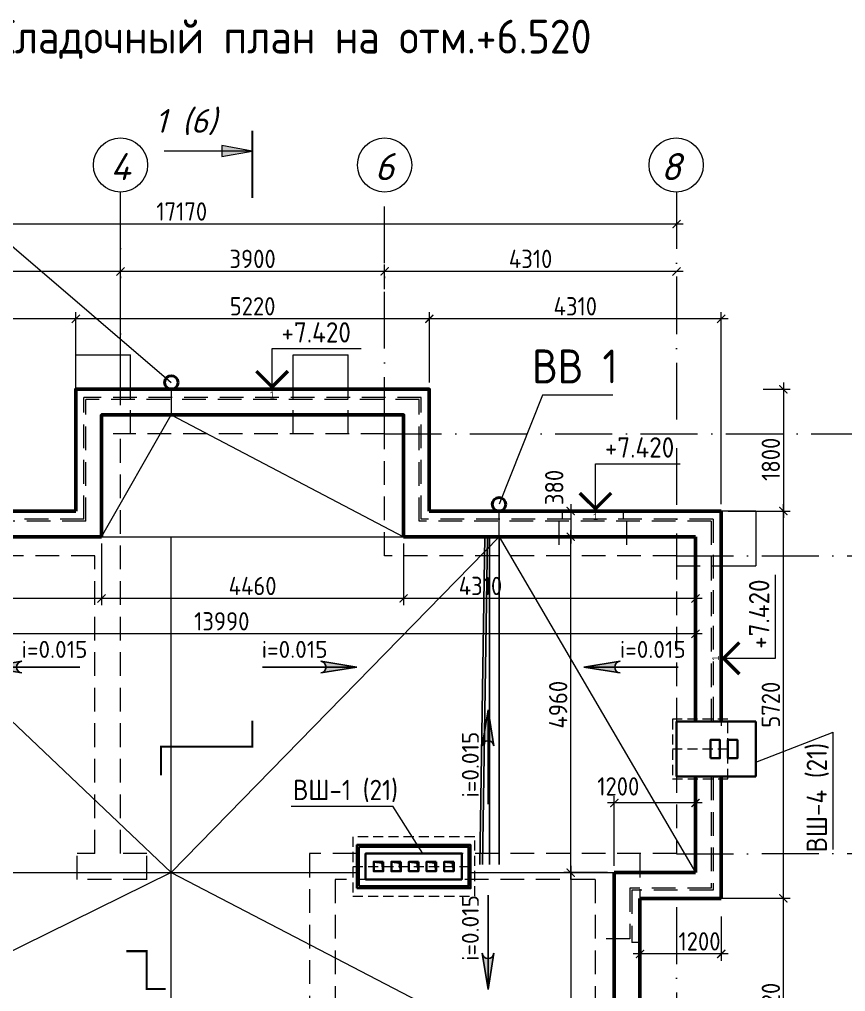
# Model space of a CAD drawing. Header units: millimetres. Extents: x 854812 to 1164625, y 589925 to 823301.
# Drawn here: x 967911 to 980109, y 659632 to 673991 of the extents above; entities that cross this region are included whole.
import ezdxf
from ezdxf.enums import TextEntityAlignment as Align

# ---------------------------------------------------------------- set-up
doc = ezdxf.new("R2010")
doc.units = ezdxf.units.MM
for name, pattern in [('ACAD_ISO10W100', [18, 12, -3, 0, -3]), ('JIS_08_15', [17.25, 15, -0.75, 0.75, -0.75]), ('невидимая', [0.375, 0.25, -0.125]), ('НЕВИДИМАЯX2', [0.75, 0.5, -0.25])]:
    doc.linetypes.add(name, pattern=pattern)
doc.layers.get('Defpoints').update_dxf_attribs({"color": 40})
doc.layers.add('F-text', color=7, linetype='Continuous')
for name, color, linetype, lineweight in [('Text', 7, 'Continuous', 15), ('АР_Текст_отметки высот', 95, 'Continuous', 9), ('окна', 132, 'Continuous', 18), ('оси', 50, 'JIS_08_15', 9), ('размеры', 215, 'Continuous', 13), ('стены', 172, 'Continuous', 30), ('текст', 7, 'Continuous', 13), ('УКАЗАТЕЛЬ', 6, 'Continuous', 13), ('ФАСАД', 7, 'Continuous', 13)]:
    doc.layers.add(name, color=color, linetype=linetype, lineweight=lineweight)
doc.styles.add('arial', font='isocpeur.ttf')
doc.styles.add('GOST 2.304', font='isocpeur.ttf', dxfattribs={"width": 0.9})
doc.styles.add('Isocpeur', font='isocpeui.ttf')
doc.styles.get("Standard").update_dxf_attribs({"font": 'arial.ttf'})
doc.dimstyles.new('1', dxfattribs={"dimscale": 100, "dimtxt": 2.7, "dimasz": 1.2, "dimexe": 1, "dimexo": 1, "dimgap": 0.5, "dimtad": 1, "dimdec": 0, "dimzin": 0, "dimdsep": 46, "dimtxsty": 'GOST 2.304', "dimblk": 'ARCHTICK', "dimcen": 0.09, "dimdle": 1, "dimclrd": 256, "dimclre": 256, "dimclrt": 7, "dimadec": 0, "dimazin": 0, "dimtfac": 1, "dimtdec": 0, "dimtmove": 1, "dimatfit": 3, "dimldrblk": 'ARCHTICK', "dimfxl": 100, "dimtolj": 1, "dimtzin": 0, "dimlwd": 5, "dimlwe": 5, "dimarcsym": 1})

# ---------------------------------------------------------------- blocks, each defined once
blk = doc.blocks.new('_ArchTick')
at = {"color": 0, "linetype": 'ByBlock', "const_width": 0.15}
blk.add_lwpolyline([(-0.5, -0.5), (0.5, 0.5)], dxfattribs=at)
blk = doc.blocks.new('*D264')
at = {"layer": 'Defpoints', "color": 0, "ltscale": 0.1}
for p in [(968743, 669569), (968743, 668529), (973963, 668529)]:
    blk.add_point(p, dxfattribs=at)
at = {"layer": 'размеры', "lineweight": 5, "ltscale": 0.1}
for p, q in [((968743, 668629), (968743, 669669)), ((973963, 668629), (973963, 669669)), ((974063, 669569), (968643, 669569))]:
    blk.add_line(p, q, dxfattribs=at)
at = {"layer": 'размеры', "lineweight": 5, "ltscale": 0.1, "xscale": 120, "yscale": 120, "zscale": 120, "rotation": 180}
blk.add_blockref('_ArchTick', (968743, 669569), dxfattribs=at)
at = {"layer": 'размеры', "lineweight": 5, "ltscale": 0.1, "xscale": 120, "yscale": 120, "zscale": 120}
blk.add_blockref('_ArchTick', (973963, 669569), dxfattribs=at)
at = {"layer": 'размеры', "color": 7, "ltscale": 0.1, "insert": (971353, 669754), "char_height": 270, "attachment_point": 5, "style": 'GOST 2.304'}
blk.add_mtext('\\A1;5220', dxfattribs=at)
blk = doc.blocks.new('*D252')
at = {"layer": 'Defpoints', "color": 0, "ltscale": 0.1}
for p in [(976357, 666729), (976050, 666349), (976357, 666349)]:
    blk.add_point(p, dxfattribs=at)
at = {"layer": 'размеры', "lineweight": 5, "ltscale": 0.1}
for p, q in [((976257, 666729), (975950, 666729)), ((976050, 666829), (976050, 666249)), ((976257, 666349), (975950, 666349))]:
    blk.add_line(p, q, dxfattribs=at)
at = {"layer": 'размеры', "lineweight": 5, "ltscale": 0.1, "xscale": 120, "yscale": 120, "zscale": 120}
for p, rotation in [((976050, 666729), 90), ((976050, 666349), 270)]:
    blk.add_blockref('_ArchTick', p, dxfattribs=dict(at, rotation=rotation))
at = {"layer": 'размеры', "color": 7, "ltscale": 0.1, "insert": (975807, 667078), "char_height": 270, "attachment_point": 5, "rotation": 90, "style": 'GOST 2.304'}
blk.add_mtext('\\A1;380', dxfattribs=at)
blk = doc.blocks.new('*D253')
at = {"layer": 'Defpoints', "color": 0, "ltscale": 0.1}
for p in [(973963, 669569), (973963, 668529), (978273, 666729)]:
    blk.add_point(p, dxfattribs=at)
at = {"layer": 'размеры', "lineweight": 5, "ltscale": 0.1}
for p, q in [((973963, 668629), (973963, 669669)), ((978273, 666829), (978273, 669669)), ((978373, 669569), (973863, 669569))]:
    blk.add_line(p, q, dxfattribs=at)
at = {"layer": 'размеры', "lineweight": 5, "ltscale": 0.1, "xscale": 120, "yscale": 120, "zscale": 120, "rotation": 180}
blk.add_blockref('_ArchTick', (973963, 669569), dxfattribs=at)
at = {"layer": 'размеры', "lineweight": 5, "ltscale": 0.1, "xscale": 120, "yscale": 120, "zscale": 120}
blk.add_blockref('_ArchTick', (978273, 669569), dxfattribs=at)
at = {"layer": 'размеры', "color": 7, "ltscale": 0.1, "insert": (976118, 669754), "char_height": 270, "attachment_point": 5, "style": 'GOST 2.304'}
blk.add_mtext('\\A1;4310', dxfattribs=at)
blk = doc.blocks.new('*D254')
at = {"layer": 'Defpoints', "color": 0, "ltscale": 0.1}
for p in [(963523, 669569), (968743, 669149), (963523, 669039)]:
    blk.add_point(p, dxfattribs=at)
at = {"layer": 'размеры', "lineweight": 5, "ltscale": 0.1}
for p, q in [((963523, 669139), (963523, 669669)), ((968743, 669249), (968743, 669669)), ((968843, 669569), (963423, 669569))]:
    blk.add_line(p, q, dxfattribs=at)
at = {"layer": 'размеры', "lineweight": 5, "ltscale": 0.1, "xscale": 120, "yscale": 120, "zscale": 120, "rotation": 180}
blk.add_blockref('_ArchTick', (963523, 669569), dxfattribs=at)
at = {"layer": 'размеры', "lineweight": 5, "ltscale": 0.1, "xscale": 120, "yscale": 120, "zscale": 120}
blk.add_blockref('_ArchTick', (968743, 669569), dxfattribs=at)
at = {"layer": 'размеры', "color": 7, "ltscale": 0.1, "insert": (966133, 669754), "char_height": 270, "attachment_point": 5, "style": 'GOST 2.304'}
blk.add_mtext('\\A1;5220', dxfattribs=at)
blk = doc.blocks.new('*D258')
at = {"layer": 'Defpoints', "color": 0}
for p in [(973303, 670292), (977613, 670292), (973303, 670269)]:
    blk.add_point(p, dxfattribs=at)
at = {"layer": 'размеры', "lineweight": 5}
for p, q in [((977713, 670269), (973203, 670269)), ((973303, 670192), (973303, 670169)), ((977613, 670192), (977613, 670169))]:
    blk.add_line(p, q, dxfattribs=at)
at = {"layer": 'размеры', "lineweight": 5, "xscale": 120, "yscale": 120, "zscale": 120, "rotation": 180}
blk.add_blockref('_ArchTick', (973303, 670269), dxfattribs=at)
at = {"layer": 'размеры', "lineweight": 5, "xscale": 120, "yscale": 120, "zscale": 120}
blk.add_blockref('_ArchTick', (977613, 670269), dxfattribs=at)
at = {"layer": 'размеры', "color": 7, "insert": (975458, 670454), "char_height": 270, "attachment_point": 5, "style": 'GOST 2.304'}
blk.add_mtext('\\A1;4310', dxfattribs=at)
blk = doc.blocks.new('*D259')
at = {"layer": 'Defpoints', "color": 0}
for p in [(960443, 670992), (960443, 670969), (977613, 670992)]:
    blk.add_point(p, dxfattribs=at)
at = {"layer": 'размеры', "lineweight": 5}
for p, q in [((977713, 670969), (960343, 670969)), ((960443, 670892), (960443, 670869)), ((977613, 670892), (977613, 670869))]:
    blk.add_line(p, q, dxfattribs=at)
at = {"layer": 'размеры', "lineweight": 5, "xscale": 120, "yscale": 120, "zscale": 120, "rotation": 180}
blk.add_blockref('_ArchTick', (960443, 670969), dxfattribs=at)
at = {"layer": 'размеры', "lineweight": 5, "xscale": 120, "yscale": 120, "zscale": 120}
blk.add_blockref('_ArchTick', (977613, 670969), dxfattribs=at)
at = {"layer": 'размеры', "color": 7, "insert": (970307, 671154), "char_height": 270, "attachment_point": 5, "style": 'GOST 2.304'}
blk.add_mtext('\\A1;17170', dxfattribs=at)
blk = doc.blocks.new('*D234')
at = {"layer": 'Defpoints', "color": 0, "ltscale": 0.1}
for p in [(969403, 670269), (969403, 669909), (973303, 669909)]:
    blk.add_point(p, dxfattribs=at)
at = {"layer": 'размеры', "lineweight": 5, "ltscale": 0.1}
for p, q in [((969403, 670009), (969403, 670369)), ((973303, 670009), (973303, 670369)), ((973403, 670269), (969303, 670269))]:
    blk.add_line(p, q, dxfattribs=at)
at = {"layer": 'размеры', "lineweight": 5, "ltscale": 0.1, "xscale": 120, "yscale": 120, "zscale": 120, "rotation": 180}
blk.add_blockref('_ArchTick', (969403, 670269), dxfattribs=at)
at = {"layer": 'размеры', "lineweight": 5, "ltscale": 0.1, "xscale": 120, "yscale": 120, "zscale": 120}
blk.add_blockref('_ArchTick', (973303, 670269), dxfattribs=at)
at = {"layer": 'размеры', "color": 7, "ltscale": 0.1, "insert": (971353, 670454), "char_height": 270, "attachment_point": 5, "style": 'GOST 2.304'}
blk.add_mtext('\\A1;3900', dxfattribs=at)
blk = doc.blocks.new('*D237')
at = {"layer": 'Defpoints', "color": 0}
for p in [(964183, 670292), (969403, 670292), (964183, 670269)]:
    blk.add_point(p, dxfattribs=at)
at = {"layer": 'размеры', "lineweight": 5}
for p, q in [((969503, 670269), (964083, 670269)), ((964183, 670192), (964183, 670169)), ((969403, 670192), (969403, 670169))]:
    blk.add_line(p, q, dxfattribs=at)
at = {"layer": 'размеры', "lineweight": 5, "xscale": 120, "yscale": 120, "zscale": 120, "rotation": 180}
blk.add_blockref('_ArchTick', (964183, 670269), dxfattribs=at)
at = {"layer": 'размеры', "lineweight": 5, "xscale": 120, "yscale": 120, "zscale": 120}
blk.add_blockref('_ArchTick', (969403, 670269), dxfattribs=at)
at = {"layer": 'размеры', "color": 7, "insert": (966793, 670454), "char_height": 270, "attachment_point": 5, "style": 'GOST 2.304'}
blk.add_mtext('\\A1;5220', dxfattribs=at)
blk = doc.blocks.new('*D281')
at = {"layer": 'Defpoints', "color": 0, "ltscale": 0.1}
for p in [(977881, 661009), (979190, 661009), (977881, 657889)]:
    blk.add_point(p, dxfattribs=at)
at = {"layer": 'размеры', "lineweight": 5, "ltscale": 0.1}
for p, q in [((979190, 657789), (979190, 661109)), ((977981, 661009), (979290, 661009)), ((977981, 657889), (979290, 657889))]:
    blk.add_line(p, q, dxfattribs=at)
at = {"layer": 'размеры', "lineweight": 5, "ltscale": 0.1, "xscale": 120, "yscale": 120, "zscale": 120}
for p, rotation in [((979190, 661009), 90), ((979190, 657889), 270)]:
    blk.add_blockref('_ArchTick', p, dxfattribs=dict(at, rotation=rotation))
at = {"layer": 'размеры', "color": 7, "ltscale": 0.1, "insert": (979005, 659449), "char_height": 270, "attachment_point": 5, "rotation": 90, "style": 'GOST 2.304'}
blk.add_mtext('\\A1;3120', dxfattribs=at)
blk = doc.blocks.new('*D282')
at = {"layer": 'Defpoints', "color": 0, "ltscale": 0.1}
for p in [(978273, 666729), (979190, 666729), (978273, 661009)]:
    blk.add_point(p, dxfattribs=at)
at = {"layer": 'размеры', "lineweight": 5, "ltscale": 0.1}
for p, q in [((978373, 666729), (979290, 666729)), ((979190, 660909), (979190, 666829)), ((978373, 661009), (979290, 661009))]:
    blk.add_line(p, q, dxfattribs=at)
at = {"layer": 'размеры', "lineweight": 5, "ltscale": 0.1, "xscale": 120, "yscale": 120, "zscale": 120}
for p, rotation in [((979190, 666729), 90), ((979190, 661009), 270)]:
    blk.add_blockref('_ArchTick', p, dxfattribs=dict(at, rotation=rotation))
at = {"layer": 'размеры', "color": 7, "ltscale": 0.1, "insert": (979005, 663869), "char_height": 270, "attachment_point": 5, "rotation": 90, "style": 'GOST 2.304'}
blk.add_mtext('\\A1;5720', dxfattribs=at)
blk = doc.blocks.new('*D283')
at = {"layer": 'Defpoints', "color": 0, "ltscale": 0.1}
for p in [(978791, 668529), (978791, 666729), (979190, 666729)]:
    blk.add_point(p, dxfattribs=at)
at = {"layer": 'размеры', "lineweight": 5, "ltscale": 0.1}
for p, q in [((979190, 668629), (979190, 666629)), ((978891, 668529), (979290, 668529)), ((978891, 666729), (979290, 666729))]:
    blk.add_line(p, q, dxfattribs=at)
at = {"layer": 'размеры', "lineweight": 5, "ltscale": 0.1, "xscale": 120, "yscale": 120, "zscale": 120}
for p, rotation in [((979190, 668529), 90), ((979190, 666729), 270)]:
    blk.add_blockref('_ArchTick', p, dxfattribs=dict(at, rotation=rotation))
at = {"layer": 'размеры', "color": 7, "ltscale": 0.1, "insert": (979005, 667494), "char_height": 270, "attachment_point": 5, "rotation": 90, "style": 'GOST 2.304'}
blk.add_mtext('\\A1;1800', dxfattribs=at)
blk = doc.blocks.new('*D286')
at = {"layer": 'Defpoints', "color": 0, "ltscale": 0.1}
for p in [(977073, 660842), (978273, 660842), (977073, 660188)]:
    blk.add_point(p, dxfattribs=at)
at = {"layer": 'размеры', "lineweight": 5, "ltscale": 0.1}
for p, q in [((977073, 660742), (977073, 660088)), ((978273, 660742), (978273, 660088)), ((978373, 660188), (976973, 660188))]:
    blk.add_line(p, q, dxfattribs=at)
at = {"layer": 'размеры', "lineweight": 5, "ltscale": 0.1, "xscale": 120, "yscale": 120, "zscale": 120, "rotation": 180}
blk.add_blockref('_ArchTick', (977073, 660188), dxfattribs=at)
at = {"layer": 'размеры', "lineweight": 5, "ltscale": 0.1, "xscale": 120, "yscale": 120, "zscale": 120}
blk.add_blockref('_ArchTick', (978273, 660188), dxfattribs=at)
at = {"layer": 'размеры', "color": 7, "ltscale": 0.1, "insert": (977952, 660373), "char_height": 270, "attachment_point": 5, "style": 'GOST 2.304'}
blk.add_mtext('\\A1;1200', dxfattribs=at)
blk = doc.blocks.new('*D289')
at = {"layer": 'Defpoints', "color": 0, "ltscale": 0.1}
for p in [(963903, 665467), (977893, 665467), (963903, 664916)]:
    blk.add_point(p, dxfattribs=at)
at = {"layer": 'размеры', "lineweight": 5, "ltscale": 0.1}
for p, q in [((963903, 665367), (963903, 664816)), ((977893, 665367), (977893, 664816)), ((977993, 664916), (963803, 664916))]:
    blk.add_line(p, q, dxfattribs=at)
at = {"layer": 'размеры', "lineweight": 5, "ltscale": 0.1, "xscale": 120, "yscale": 120, "zscale": 120, "rotation": 180}
blk.add_blockref('_ArchTick', (963903, 664916), dxfattribs=at)
at = {"layer": 'размеры', "lineweight": 5, "ltscale": 0.1, "xscale": 120, "yscale": 120, "zscale": 120}
blk.add_blockref('_ArchTick', (977893, 664916), dxfattribs=at)
at = {"layer": 'размеры', "color": 7, "ltscale": 0.1, "insert": (970898, 665101), "char_height": 270, "attachment_point": 5, "style": 'GOST 2.304'}
blk.add_mtext('\\A1;13990', dxfattribs=at)
blk = doc.blocks.new('*D299')
at = {"layer": 'Defpoints', "color": 0, "ltscale": 0.1}
for p in [(976693, 661389), (976050, 654189), (976235, 654189)]:
    blk.add_point(p, dxfattribs=at)
at = {"layer": 'размеры', "lineweight": 5, "ltscale": 0.1}
for p, q in [((976593, 661389), (975950, 661389)), ((976050, 661489), (976050, 654089)), ((976135, 654189), (975950, 654189))]:
    blk.add_line(p, q, dxfattribs=at)
at = {"layer": 'размеры', "lineweight": 5, "ltscale": 0.1, "xscale": 120, "yscale": 120, "zscale": 120}
for p, rotation in [((976050, 661389), 90), ((976050, 654189), 270)]:
    blk.add_blockref('_ArchTick', p, dxfattribs=dict(at, rotation=rotation))
at = {"layer": 'размеры', "color": 7, "ltscale": 0.1, "insert": (975865, 657916), "char_height": 270, "attachment_point": 5, "rotation": 90, "style": 'GOST 2.304'}
blk.add_mtext('\\A1;7200', dxfattribs=at)
blk = doc.blocks.new('*D300')
at = {"layer": 'Defpoints', "color": 0, "ltscale": 0.1}
for p in [(976050, 666349), (976693, 666349), (976693, 661389)]:
    blk.add_point(p, dxfattribs=at)
at = {"layer": 'размеры', "lineweight": 5, "ltscale": 0.1}
for p, q in [((976050, 661289), (976050, 666449)), ((976593, 666349), (975950, 666349)), ((976593, 661389), (975950, 661389))]:
    blk.add_line(p, q, dxfattribs=at)
at = {"layer": 'размеры', "lineweight": 5, "ltscale": 0.1, "xscale": 120, "yscale": 120, "zscale": 120}
for p, rotation in [((976050, 666349), 90), ((976050, 661389), 270)]:
    blk.add_blockref('_ArchTick', p, dxfattribs=dict(at, rotation=rotation))
at = {"layer": 'размеры', "color": 7, "ltscale": 0.1, "insert": (975865, 663869), "char_height": 270, "attachment_point": 5, "rotation": 90, "style": 'GOST 2.304'}
blk.add_mtext('\\A1;4960', dxfattribs=at)
blk = doc.blocks.new('*D301')
at = {"layer": 'Defpoints', "color": 0, "ltscale": 0.1}
for p in [(973583, 666349), (977893, 665989), (973583, 665438)]:
    blk.add_point(p, dxfattribs=at)
at = {"layer": 'размеры', "lineweight": 5, "ltscale": 0.1}
for p, q in [((973583, 666249), (973583, 665338)), ((977893, 665889), (977893, 665338)), ((977993, 665438), (973483, 665438))]:
    blk.add_line(p, q, dxfattribs=at)
at = {"layer": 'размеры', "lineweight": 5, "ltscale": 0.1, "xscale": 120, "yscale": 120, "zscale": 120, "rotation": 180}
blk.add_blockref('_ArchTick', (973583, 665438), dxfattribs=at)
at = {"layer": 'размеры', "lineweight": 5, "ltscale": 0.1, "xscale": 120, "yscale": 120, "zscale": 120}
blk.add_blockref('_ArchTick', (977893, 665438), dxfattribs=at)
at = {"layer": 'размеры', "color": 7, "ltscale": 0.1, "insert": (974718, 665623), "char_height": 270, "attachment_point": 5, "style": 'GOST 2.304'}
blk.add_mtext('\\A1;4310', dxfattribs=at)
blk = doc.blocks.new('*D302')
at = {"layer": 'Defpoints', "color": 0, "ltscale": 0.1}
for p in [(969123, 666349), (973583, 665989), (969123, 665438)]:
    blk.add_point(p, dxfattribs=at)
at = {"layer": 'размеры', "lineweight": 5, "ltscale": 0.1}
for p, q in [((969123, 666249), (969123, 665338)), ((973583, 665889), (973583, 665338)), ((973683, 665438), (969023, 665438))]:
    blk.add_line(p, q, dxfattribs=at)
at = {"layer": 'размеры', "lineweight": 5, "ltscale": 0.1, "xscale": 120, "yscale": 120, "zscale": 120, "rotation": 180}
blk.add_blockref('_ArchTick', (969123, 665438), dxfattribs=at)
at = {"layer": 'размеры', "lineweight": 5, "ltscale": 0.1, "xscale": 120, "yscale": 120, "zscale": 120}
blk.add_blockref('_ArchTick', (973583, 665438), dxfattribs=at)
at = {"layer": 'размеры', "color": 7, "ltscale": 0.1, "insert": (971353, 665623), "char_height": 270, "attachment_point": 5, "style": 'GOST 2.304'}
blk.add_mtext('\\A1;4460', dxfattribs=at)
blk = doc.blocks.new('*D303')
at = {"layer": 'Defpoints', "color": 0, "ltscale": 0.1}
for p in [(969123, 665989), (963903, 665905), (963903, 665438)]:
    blk.add_point(p, dxfattribs=at)
at = {"layer": 'размеры', "lineweight": 5, "ltscale": 0.1}
for p, q in [((969123, 665889), (969123, 665338)), ((963903, 665805), (963903, 665338)), ((969223, 665438), (963803, 665438))]:
    blk.add_line(p, q, dxfattribs=at)
at = {"layer": 'размеры', "lineweight": 5, "ltscale": 0.1, "xscale": 120, "yscale": 120, "zscale": 120, "rotation": 180}
blk.add_blockref('_ArchTick', (963903, 665438), dxfattribs=at)
at = {"layer": 'размеры', "lineweight": 5, "ltscale": 0.1, "xscale": 120, "yscale": 120, "zscale": 120}
blk.add_blockref('_ArchTick', (969123, 665438), dxfattribs=at)
at = {"layer": 'размеры', "color": 7, "ltscale": 0.1, "insert": (966893, 665623), "char_height": 270, "attachment_point": 5, "style": 'GOST 2.304'}
blk.add_mtext('\\A1;5220', dxfattribs=at)
blk = doc.blocks.new('*D304')
at = {"layer": 'Defpoints', "color": 0, "ltscale": 0.1}
for p in [(976693, 662417), (976693, 661389), (977893, 661389)]:
    blk.add_point(p, dxfattribs=at)
at = {"layer": 'размеры', "lineweight": 5, "ltscale": 0.1}
for p, q in [((977993, 662417), (976593, 662417)), ((976693, 661489), (976693, 662517)), ((977893, 661489), (977893, 662517))]:
    blk.add_line(p, q, dxfattribs=at)
at = {"layer": 'размеры', "lineweight": 5, "ltscale": 0.1, "xscale": 120, "yscale": 120, "zscale": 120, "rotation": 180}
blk.add_blockref('_ArchTick', (976693, 662417), dxfattribs=at)
at = {"layer": 'размеры', "lineweight": 5, "ltscale": 0.1, "xscale": 120, "yscale": 120, "zscale": 120}
blk.add_blockref('_ArchTick', (977893, 662417), dxfattribs=at)
at = {"layer": 'размеры', "color": 7, "ltscale": 0.1, "insert": (976753, 662662), "char_height": 270, "attachment_point": 5, "style": 'GOST 2.304'}
blk.add_mtext('\\A1;1200', dxfattribs=at)
blk = doc.blocks.new('СТОК')
h = blk.add_hatch(color=7)
edge = h.paths.add_edge_path()
edge.add_arc((-0.2316, 0), 0.0369, 276.3203, 443.6797)
edge.add_line((-0.2276, 0.0367), (0, 0))
edge.add_line((0, 0), (-0.2276, -0.0367))
at = {"color": 7}
for q in [(-0.5935, 0), (-0.2276, 0.0367), (-0.2276, -0.0367)]:
    blk.add_line((0, 0), q, dxfattribs=at)
blk.add_arc((-0.2316, 0), 0.0369, 276.3203, 83.6797, dxfattribs=at)
blk = doc.blocks.new('*U705')
at = {"color": 7, "linetype": 'Continuous', "lineweight": 15}
for p, q in [((-10, 6), (-23.15, 6)), ((-10, 0), (-10, 6)), ((-12, 0), (-10, 0)), ((-10, 0), (0, 0))]:
    blk.add_line(p, q, dxfattribs=at)
at = {"color": 7, "linetype": 'Continuous', "lineweight": 15, "const_width": 0.5}
blk.add_lwpolyline([(-7.67, 2.67), (-10, 0.35), (-12.32, 2.67)], dxfattribs=at)
at = {"color": 7, "linetype": 'Continuous', "lineweight": 15, "style": 'GOST 2.304', "width": 0.9, "flags": 8}
blk.add_attdef('+OTM', text='', height=3, rotation=360, dxfattribs=at).set_placement((-20.16, 6), align=Align.BOTTOM_LEFT)
at = {"layer": 'Defpoints', "color": 5, "linetype": 'Continuous', "flags": 8}
blk.add_attdef('M', text='', height=1, dxfattribs=at).set_placement((-9.9, -0.33), align=Align.TOP_CENTER)
blk = doc.blocks.new('*U711')
at = {"color": 7, "linetype": 'Continuous', "lineweight": 15}
for p, q in [((-10, 7), (-22.51, 7)), ((-10, 0), (-10, 7)), ((-12, 0), (-10, 0)), ((-10, 0), (0, 0))]:
    blk.add_line(p, q, dxfattribs=at)
at = {"color": 7, "linetype": 'Continuous', "lineweight": 15, "const_width": 0.5}
blk.add_lwpolyline([(-7.67, 2.67), (-10, 0.35), (-12.32, 2.67)], dxfattribs=at)
at = {"color": 7, "linetype": 'Continuous', "lineweight": 15, "style": 'GOST 2.304', "width": 0.9, "flags": 8}
blk.add_attdef('+OTM', text='', height=3, rotation=360, dxfattribs=at).set_placement((-20.16, 7), align=Align.BOTTOM_LEFT)
at = {"layer": 'Defpoints', "color": 5, "linetype": 'Continuous', "flags": 8}
blk.add_attdef('M', text='', height=1, dxfattribs=at).set_placement((-9.9, -0.33), align=Align.TOP_CENTER)
blk = doc.blocks.new('*U710')
at = {"color": 7, "linetype": 'Continuous', "lineweight": 15}
for p, q in [((-12, 0), (-10, 0)), ((-10, 0), (-10, -8)), ((-10, 0), (0, 0)), ((-10, -8), (-22.3, -8))]:
    blk.add_line(p, q, dxfattribs=at)
at = {"color": 7, "linetype": 'Continuous', "lineweight": 15, "const_width": 0.5}
blk.add_lwpolyline([(-7.67, -2.68), (-10, -0.35), (-12.32, -2.68)], dxfattribs=at)
at = {"color": 7, "linetype": 'Continuous', "lineweight": 15, "style": 'GOST 2.304', "width": 0.9, "flags": 8}
blk.add_attdef('+OTM', text='', height=3, rotation=360, dxfattribs=at).set_placement((-20.16, -8), align=Align.BOTTOM_LEFT)
at = {"layer": 'Defpoints', "color": 5, "linetype": 'Continuous', "flags": 8}
blk.add_attdef('M', text='', height=1, rotation=360, dxfattribs=at).set_placement((-9.9, 1.33), align=Align.TOP_CENTER)
blk = doc.blocks.new('стрелка разреза')
at = {"layer": 'текст'}
h = blk.add_hatch(color=256, dxfattribs=at)
h.dxf.hatch_style = 1
h.paths.add_polyline_path([(5560, 17731), (5560, 17650), (5110, 17731), (5560, 17813)])
blk.add_lwpolyline([(5560, 17731), (5560, 17650), (5110, 17731), (5560, 17813)], close=True, dxfattribs=at)
blk.add_lwpolyline([(5110, 17731), (6410, 17731)], dxfattribs=at)

msp = doc.modelspace()

# ---------------------------------------------------------------- linework, layer by layer
at = {"layer": 'Defpoints', "ltscale": 0.1}
for p, q in [((974708.1, 661508.8), (974782.5, 666348.8)), ((974748.1, 661508.8), (974822.5, 666348.8)), ((974852.5, 661508.8), (974852.5, 666348.8)), ((974992.5, 661508.8), (974992.5, 666348.8))]:
    msp.add_line(p, q, dxfattribs=at)
at = {"layer": 'окна', "ltscale": 0.1}
for p, q in [((978272.5, 662808.5), (978272.5, 661008.5)), ((978272.5, 661008.5), (977072.5, 661008.5))]:
    msp.add_line(p, q, dxfattribs=at)
at = {"layer": 'оси', "color": 7, "linetype": 'ACAD_ISO10W100', "ltscale": 70}
for p, q in [((969402.5, 668295.8), (969402.5, 671440.5)), ((973302.5, 667868.8), (973302.5, 671440.5)), ((977612.5, 671440.5), (977612.5, 666068.5)), ((973302.5, 667868.8), (982689.6, 667868.8)), ((977612.5, 666068.8), (982689.6, 666068.8)), ((977612.5, 661668.5), (982689.6, 661668.8)), ((977612.5, 660878.1), (977612.5, 647243))]:
    msp.add_line(p, q, dxfattribs=at)
at = {"layer": 'размеры', "ltscale": 0.1}
msp.add_line((969402.5, 668449.4), (969402.5, 671364.5), dxfattribs=at)
at = {"layer": 'стены', "lineweight": 20, "ltscale": 0.1}
for p, q in [((970152.5, 668528.8), (970152.5, 668148.8)), ((969122.5, 666348.8), (970152.5, 668148.8)), ((970152.5, 668148.8), (973582.5, 666348.8)), ((974992.5, 666348.8), (974992.5, 666728.8)), ((970152.5, 661388.5), (964932.5, 666348.8)), ((969122.5, 666348.8), (973582.5, 666348.8)), ((970152.5, 658723.1), (970152.5, 666348.8)), ((970152.5, 661388.5), (974992.5, 666348.8)), ((974992.5, 666348.8), (977892.5, 661388.5)), ((965012.6, 661388.5), (972892.5, 661388.5)), ((970152.5, 661388.5), (965012.6, 658858.3)), ((970152.5, 661388.5), (976692.5, 657989)), ((974572.5, 661388.5), (976692.5, 661388.5))]:
    msp.add_line(p, q, dxfattribs=at)
at = {"layer": 'стены', "color": 44, "lineweight": 50, "ltscale": 0.1, "true_color": 0xab6317}
for p, q in [((968742.5, 666728.8), (963522.5, 666728.8)), ((978272.5, 666728.8), (973962.5, 666728.8)), ((978272.5, 666728.8), (978272.5, 663618.5)), ((969122.5, 666348.8), (963902.5, 666348.8)), ((977892.5, 666348.8), (973582.5, 666348.8)), ((977892.5, 666348.8), (977892.5, 663618.5)), ((977892.5, 662808.5), (977892.5, 661388.5)), ((978272.5, 662808.5), (978272.5, 661008.5)), ((976692.5, 661388.5), (976692.5, 657890)), ((977892.5, 661388.5), (976692.5, 661388.5)), ((977072.5, 661008.5), (977072.5, 653808.5)), ((978272.5, 661008.5), (977072.5, 661008.5))]:
    msp.add_line(p, q, dxfattribs=at)
at = {"layer": 'стены', "ltscale": 0.1}
for p, q in [((977612.5, 663618.5), (978782.5, 663618.5)), ((977612.5, 663618.5), (977612.5, 662808.5)), ((977892.5, 663618.5), (978782.5, 663618.5)), ((978782.5, 663618.5), (978782.5, 662808.5)), ((978782.5, 663618.5), (978782.5, 662808.5)), ((977612.5, 662808.5), (978782.5, 662808.5)), ((977892.5, 662808.5), (978782.5, 662808.5))]:
    msp.add_line(p, q, dxfattribs=at)
at = {"layer": 'стены', "linetype": 'невидимая', "lineweight": 20, "ltscale": 600}
for p, q in [((978372.5, 663213.8), (977552.5, 663213.8, 0)), ((972832.5, 661478.8), (974632.5, 661478.8))]:
    msp.add_line(p, q, dxfattribs=at)
at = {"layer": 'стены', "color": 44, "lineweight": 50, "ltscale": 0.1, "true_color": 0xab6317}
for points in [[(973962.5, 666728.8), (973962.5, 668528.8), (968742.5, 668528.8), (968742.5, 666728.8)], [(973582.5, 666348.8), (973582.5, 668148.8), (969122.5, 668148.8), (969122.5, 666348.8)]]:
    msp.add_lwpolyline(points, dxfattribs=at)
at = {"layer": 'стены', "linetype": 'невидимая', "lineweight": 20, "ltscale": 600}
for points in [[(977552.5, 662773.8), (978372.5, 662773.8), (978372.5, 663653.8), (977552.5, 663653.8)], [(972832.5, 661038.8), (974632.5, 661038.8), (974632.5, 661918.8), (972832.5, 661918.8)]]:
    msp.add_lwpolyline(points, close=True, dxfattribs=at)
at = {"layer": 'стены', "ltscale": 0.1}
for points in [[(978112.5, 663079), (978252.5, 663079), (978252.5, 663348.5), (978112.5, 663348.5)], [(978112.5, 663079), (978252.5, 663079), (978252.5, 663348.5), (978112.5, 663348.5)], [(978372.5, 663079), (978512.5, 663079), (978512.5, 663348.5), (978372.5, 663348.5)], [(978372.5, 663079), (978512.5, 663079), (978512.5, 663348.5), (978372.5, 663348.5)], [(972892.5, 661158.8), (974572.5, 661158.8), (974572.5, 661798.8), (972892.5, 661798.8)], [(972922.5, 661188.8), (974542.5, 661188.8), (974542.5, 661768.8), (972922.5, 661768.8)], [(973022.5, 661288.8), (974442.5, 661288.8), (974442.5, 661668.8), (973022.5, 661668.8)], [(973282.5, 661548.8), (973142.5, 661548.8), (973142.5, 661408.8), (973282.5, 661408.8)], [(973542.5, 661548.8), (973402.5, 661548.8), (973402.5, 661408.8), (973542.5, 661408.8)], [(973802.5, 661548.8), (973662.5, 661548.8), (973662.5, 661408.8), (973802.5, 661408.8)], [(974062.5, 661548.8), (973922.5, 661548.8), (973922.5, 661408.8), (974062.5, 661408.8)], [(974322.5, 661548.8), (974182.5, 661548.8), (974182.5, 661408.8), (974322.5, 661408.8)]]:
    msp.add_lwpolyline(points, close=True, dxfattribs=at)
for points in [[(973282.5, 661408.8), (973264.6, 661531.5), (973142.5, 661548.8)], [(973542.5, 661408.8), (973524.6, 661531.5), (973402.5, 661548.8)], [(973802.5, 661408.8), (973784.6, 661531.5), (973662.5, 661548.8)], [(974062.5, 661408.8), (974044.6, 661531.5), (973922.5, 661548.8)], [(974322.5, 661408.8), (974304.6, 661531.5), (974182.5, 661548.8)]]:
    msp.add_lwpolyline(points, dxfattribs=at)
at = {"layer": 'стены', "color": 44, "lineweight": 40, "ltscale": 0.1, "true_color": 0xab6317}
for centre in [(970152.5, 668628.8), (974992.5, 666828.8)]:
    msp.add_circle(centre, 100, dxfattribs=at)
at = {"layer": 'текст', "color": 7, "const_width": 30}
for points in [[(971347.8, 672345.9), (971347.8, 671354.4)], [(971347.8, 663632.7), (971347.8, 663250.1), (970002.5, 663250.1), (970002.5, 662826)], [(969490.7, 660228.4), (969788.6, 660228.4), (969788.6, 659670.2), (970069.2, 659670.2)]]:
    msp.add_lwpolyline(points, dxfattribs=at)
at = {"layer": 'текст', "color": 7}
for centre in [(969402.5, 671840.5), (973302.5, 671840.5), (977607.5, 671840.5)]:
    msp.add_circle(centre, 400, dxfattribs=at)
at = {"layer": 'УКАЗАТЕЛЬ', "ltscale": 0.1}
for p, q in [((968742.5, 669038.5), (969552.5, 669038.5)), ((968742.5, 668528.8), (968742.5, 669038.5)), ((969552.5, 668528.8), (969552.5, 669038.5)), ((971952.5, 669038.8), (972762.5, 669038.8)), ((971952.5, 668528.8), (971952.5, 669038.8)), ((972762.5, 668528.8), (972762.5, 669038.8)), ((978782.5, 666728.8), (978272.5, 666728.8)), ((978782.5, 666728.8), (978782.5, 665918.8)), ((978272.5, 665918.8), (978782.5, 665918.8))]:
    msp.add_line(p, q, dxfattribs=at)
at = {"layer": 'УКАЗАТЕЛЬ', "ltscale": 75}
for p, q in [((978782.5, 663020.1), (979924.4, 663461.9)), ((979924.4, 661727.9), (979924.4, 663461.9)), ((971921.3, 662368.5), (973421.7, 662368.5)), ((973866, 661668.8), (973421.7, 662368.5))]:
    msp.add_line(p, q, dxfattribs=at)
at = {"layer": 'УКАЗАТЕЛЬ', "ltscale": 0.1}
for points in [[(965612.1, 671625.1), (966650.6, 671625.1), (970152.5, 668628.8)], [(976670.7, 668443.5), (975632.2, 668443.5), (974992.5, 666828.8)]]:
    msp.add_lwpolyline(points, dxfattribs=at)
at = {"layer": 'ФАСАД', "color": 204, "linetype": 'НЕВИДИМАЯX2', "ltscale": 700}
for p, q in [((969552.5, 667868.8), (969552.5, 668528.8)), ((971952.5, 667868.8), (971952.5, 668528.8)), ((972762.5, 667869), (972762.5, 668528.8)), ((973842.5, 668408.8), (968862.5, 668408.8)), ((968862.5, 666608.8), (968862.5, 668408.8)), ((973812.5, 668378.8), (968892.5, 668378.8)), ((968892.5, 666578.5), (968892.5, 668378.8)), ((973812.5, 666578.8), (973812.5, 668378.8)), ((973842.5, 666608.8), (973842.5, 668408.8)), ((973302.5, 667868.8), (969294.9, 667868.8)), ((969402.5, 661668.8), (969402.5, 667868.8)), ((973302.5, 666068.5), (973302.5, 667868.8)), ((975922.5, 666728.8), (975922.5, 666608.8)), ((976822.5, 666728.8), (976822.5, 666608.8)), ((968862.5, 666608.8), (963642.5, 666608.8)), ((968892.5, 666578.8), (963672.5, 666578.8)), ((968862.5, 666578.5), (968862.5, 666578.8)), ((978122.5, 666578.8), (973812.5, 666578.8)), ((978152.5, 666608.8), (973842.5, 666608.8)), ((975872.5, 666578.8), (975872.5, 666068.8)), ((976872.5, 666578.8), (976872.5, 666068.8)), ((978122.5, 666578.8), (978122.5, 663618.5)), ((978152.5, 666608.8), (978152.5, 663618.5)), ((969022.5, 666069.1), (964182.5, 666069.1)), ((969022.5, 661668.8), (969022.5, 666069.1)), ((977612.5, 666068.5), (973302.5, 666068.5)), ((977612.5, 666068.5), (977612.5, 661668.8)), ((977612.5, 665918.8), (978272.5, 665918.8)), ((977612.5, 663618.5), (978272.5, 663618.5)), ((977612.5, 662808.5), (978272.5, 662808.5)), ((978122.5, 662808.5), (978122.5, 661158.5)), ((978152.5, 662808.5), (978152.5, 661128.5)), ((969022.5, 661668.8), (968762.5, 661668.8)), ((968762.5, 661288.8), (968762.5, 661668.8)), ((969792.5, 661668.8), (969402.5, 661668.8)), ((969792.5, 661288.8), (969792.5, 661668.8)), ((972192.5, 661668.8), (972192.5, 658448.5)), ((977612.5, 661668.8), (972192.5, 661668.8)), ((977072.5, 661668.8), (977072.5, 660358.8)), ((969792.5, 661288.8), (968762.5, 661288.8)), ((976412.5, 661288.5), (972572.5, 661288.5)), ((972572.5, 661288.5), (972572.5, 658448.5)), ((976412.5, 661288.5), (976412.5, 656349.3)), ((976922.5, 661158.5), (976922.5, 660408.8)), ((978122.5, 661158.5), (976922.5, 661158.5)), ((978152.5, 661128.5), (976952.5, 661128.5)), ((976952.5, 661128.5), (976952.5, 660358.8)), ((976922.5, 660408.8), (976412.5, 660408.8)), ((977072.5, 660358.8), (976952.5, 660358.8))]:
    msp.add_line(p, q, dxfattribs=at)

# ---------------------------------------------------------------- block references
at = {"yscale": 2348.816300061528, "zscale": 2348.816300061528}
for p, xscale in [((967410.4, 664423.7), -2348.816300061528), ((972894.7, 664423.7), 2348.816300061528), ((976244.2, 664423.7), -2348.816300061528)]:
    msp.add_blockref('СТОК', p, dxfattribs=dict(at, xscale=xscale))
at = {"yscale": 2348.816300061528, "zscale": 2348.816300061528, "rotation": 90}
for p, xscale in [((974830.6, 663794), 2348.816300061528), ((974830.6, 659662.8), -2348.816300061528)]:
    msp.add_blockref('СТОК', p, dxfattribs=dict(at, xscale=xscale))
at = {"layer": 'АР_Текст_отметки высот', "color": 7}
ref = msp.add_blockref('*U705', (970641.4, 668528.8), dxfattribs=dict(at, xscale=-100, yscale=100, zscale=100))
ref.add_attrib('+OTM', '+7.420', dxfattribs={"layer": '0', "color": 7, "linetype": 'Continuous', "lineweight": 15, "height": 300, "style": 'GOST 2.304', "width": 0.9, "flags": 8}).set_placement((971779.6, 669128.8), align=Align.BOTTOM_LEFT)
ref.add_attrib('M', '1', dxfattribs={"layer": 'Defpoints', "color": 5, "linetype": 'Continuous', "height": 100, "flags": 8}).set_placement((971641.4, 668495.4), align=Align.TOP_CENTER)
ref = msp.add_blockref('*U711', (975416, 666728.8), dxfattribs=dict(at, xscale=-100, yscale=100, zscale=100))
ref.add_attrib('+OTM', '+7.420', dxfattribs={"layer": '0', "color": 7, "linetype": 'Continuous', "lineweight": 15, "height": 300, "style": 'GOST 2.304', "width": 0.9, "flags": 8}).set_placement((976554.3, 667428.8), align=Align.BOTTOM_LEFT)
ref.add_attrib('M', '1', dxfattribs={"layer": 'Defpoints', "color": 5, "linetype": 'Continuous', "height": 100, "flags": 8}).set_placement((976416, 666695.4), align=Align.TOP_CENTER)
ref = msp.add_blockref('*U710', (978272.5, 663555.6), dxfattribs=dict(at, xscale=-100, yscale=100, zscale=100, rotation=90))
ref.add_attrib('+OTM', '+7.420', dxfattribs={"layer": '0', "color": 7, "linetype": 'Continuous', "lineweight": 15, "height": 300, "rotation": 90, "style": 'GOST 2.304', "width": 0.9, "flags": 8}).set_placement((979072.5, 664693.8), align=Align.BOTTOM_LEFT)
ref.add_attrib('M', '1', dxfattribs={"layer": 'Defpoints', "color": 5, "linetype": 'Continuous', "height": 100, "rotation": 90, "flags": 8}).set_placement((978139.6, 664555.6), align=Align.TOP_CENTER)
at = {"layer": 'текст', "color": 7, "xscale": -0.9989999999525025, "yscale": 0.9989999999816064, "zscale": 0.999}
msp.add_blockref('стрелка разреза', (976452.7, 654332.6), dxfattribs=at)

# ---------------------------------------------------------------- texts
at = {"layer": 'F-text', "linetype": 'Continuous', "style": 'GOST 2.304', "width": 0.9}
msp.add_text('ВШ-4 (21)', height=300, rotation=90, dxfattribs=at).set_placement((979832.9, 661687.1))
msp.add_text('ВШ-1 (21)', height=300, dxfattribs=at).set_placement((971949.9, 662460))
at = {"layer": 'Text', "color": 7, "style": 'GOST 2.304', "width": 0.9}
msp.add_text('План кровли. Кладочный план на отм.+6.520 ', height=500, dxfattribs=at).set_placement((970028, 673487.7), align=Align.CENTER)
at = {"layer": 'Text', "color": 5, "insert": (976112.4, 668865.9), "char_height": 500, "width": 1728.218, "attachment_point": 5, "style": 'GOST 2.304'}
msp.add_mtext('ВВ 1', dxfattribs=at)
at = {"layer": 'размеры', "char_height": 250, "width": 3657.795, "attachment_point": 5, "style": 'arial'}
for insert in [(968379.8, 664685.7), (971925.2, 664685.7), (977213.7, 664685.7)]:
    msp.add_mtext('{\\fArial|b0|i0|c0|p34; }i=0.015', dxfattribs=dict(at, insert=insert))
at = {"layer": 'размеры', "char_height": 250, "width": 3657.795, "attachment_point": 5, "rotation": 90, "style": 'arial'}
for insert in [(974568.6, 662934.7), (974568.6, 660522)]:
    msp.add_mtext('{\\fArial|b0|i0|c0|p34; }i=0.015', dxfattribs=dict(at, insert=insert))
at = {"layer": 'текст', "color": 7, "style": 'Isocpeur'}
msp.add_text('1 (6)', height=350, dxfattribs=at).set_placement((969912.5, 672317.2))
for s, p in [('4', (969401.4, 671616.9)), ('6', (973301.4, 671616.9)), ('8', (977532.4, 671616.9))]:
    msp.add_text(s, height=400, dxfattribs=at).set_placement(p, align=Align.CENTER)

# ---------------------------------------------------------------- dimensions: what is measured, and where the dimension line sits
at = {"layer": 'размеры'}
dim = msp.add_linear_dim(base=(960442.5, 670968.7), p1=(977612.5, 670991.9), p2=(960442.5, 670991.9), angle=180, dimstyle='1', dxfattribs=at)
dim.commit()
dim.dimension.update_dxf_attribs({"geometry": '*D259', "text_midpoint": (970306.6, 670968.7), "dimtype": 160})
for base, p1, p2, picture, middle in [((964182.5, 670268.7), (969402.5, 670291.9), (964182.5, 670291.9), '*D237', (966792.5, 670453.7)), ((973302.5, 670268.7), (977612.5, 670291.9), (973302.5, 670291.9), '*D258', (975457.5, 670453.7))]:
    dim = msp.add_linear_dim(base=base, p1=p1, p2=p2, angle=180, dimstyle='1', dxfattribs=at)
    dim.commit()
    dim.dimension.update_dxf_attribs({"geometry": picture, "text_midpoint": middle})
at = {"layer": 'размеры', "ltscale": 0.1}
for base, p1, p2, angle, picture, middle in [((969402.5, 670268.7), (973302.5, 669909.3), (969402.5, 669909.3), 180, '*D234', (971352.5, 670453.7)), ((963522.5, 669568.7), (968742.5, 669148.8), (963522.5, 669038.8), 180, '*D254', (966132.5, 669753.7)), ((968742.5, 669568.7), (973962.5, 668528.8), (968742.5, 668528.8), 180, '*D264', (971352.5, 669753.7)), ((973962.5, 669568.7), (978272.5, 666728.8), (973962.5, 668528.8), 180, '*D253', (976117.5, 669753.7)), ((979189.6, 666728.8), (978272.5, 661008.5), (978272.5, 666728.8), 90, '*D282', (979004.6, 663868.7)), ((976050.4, 666348.8), (976692.5, 661388.5), (976692.5, 666348.8), 90, '*D300', (975865.4, 663868.7))]:
    dim = msp.add_linear_dim(base=base, p1=p1, p2=p2, angle=angle, dimstyle='1', dxfattribs=at)
    dim.commit()
    dim.dimension.update_dxf_attribs({"geometry": picture, "text_midpoint": middle})
for base, p1, p2, angle, picture, middle in [((979189.6, 666728.8), (978791.4, 668528.8), (978791.4, 666728.8), 90, '*D283', (979189.6, 667493.7)), ((969122.5, 665438.3), (973582.5, 665989), (969122.5, 666348.8), 180, '*D302', (971352.5, 665438.3)), ((973582.5, 665438.3), (977892.5, 665989), (973582.5, 666348.8), 180, '*D301', (974718, 665438.3)), ((963902.5, 665438.3), (969122.5, 665989), (963902.5, 665905.4), 180, '*D303', (966892.5, 665438.3)), ((963902.5, 664916.1), (977892.5, 665466.8), (963902.5, 665466.8), 180, '*D289', (970897.5, 664916.1)), ((976692.5, 662416.9), (977892.5, 661388.5), (976692.5, 661388.5), 180, '*D304', (976752.5, 662476.9)), ((976050.4, 654188.5), (976692.5, 661388.5), (976234.5, 654188.5), 90, '*D299', (976050.4, 657915.9)), ((977072.5, 660188.5), (978272.5, 660841.7), (977072.5, 660841.7), 180, '*D286', (977951.7, 660188.5))]:
    dim = msp.add_linear_dim(base=base, p1=p1, p2=p2, angle=angle, dimstyle='1', dxfattribs=at)
    dim.commit()
    dim.dimension.update_dxf_attribs({"geometry": picture, "text_midpoint": middle, "dimtype": 160})
dim = msp.add_linear_dim(base=(976050.4, 666348.8), p1=(976357.3, 666728.8), p2=(976357.3, 666348.8), angle=90, dimstyle='1', override={"dimtmove": 2}, dxfattribs=at)
dim.commit()
dim.dimension.update_dxf_attribs({"geometry": '*D252', "text_midpoint": (975807.3, 667077.5), "dimtype": 160})
dim = msp.add_linear_dim(base=(979189.5996, 661008.5458), p1=(977881.4674, 657889.0246), p2=(977881.4674, 661008.5458), angle=90, dimstyle='1', override={"dimtmove": 1}, dxfattribs=at)
dim.commit()
dim.dimension.update_dxf_attribs({"geometry": '*D281', "text_midpoint": (979004.5996, 659448.7852)})

doc.saveas('drawing.dxf')
